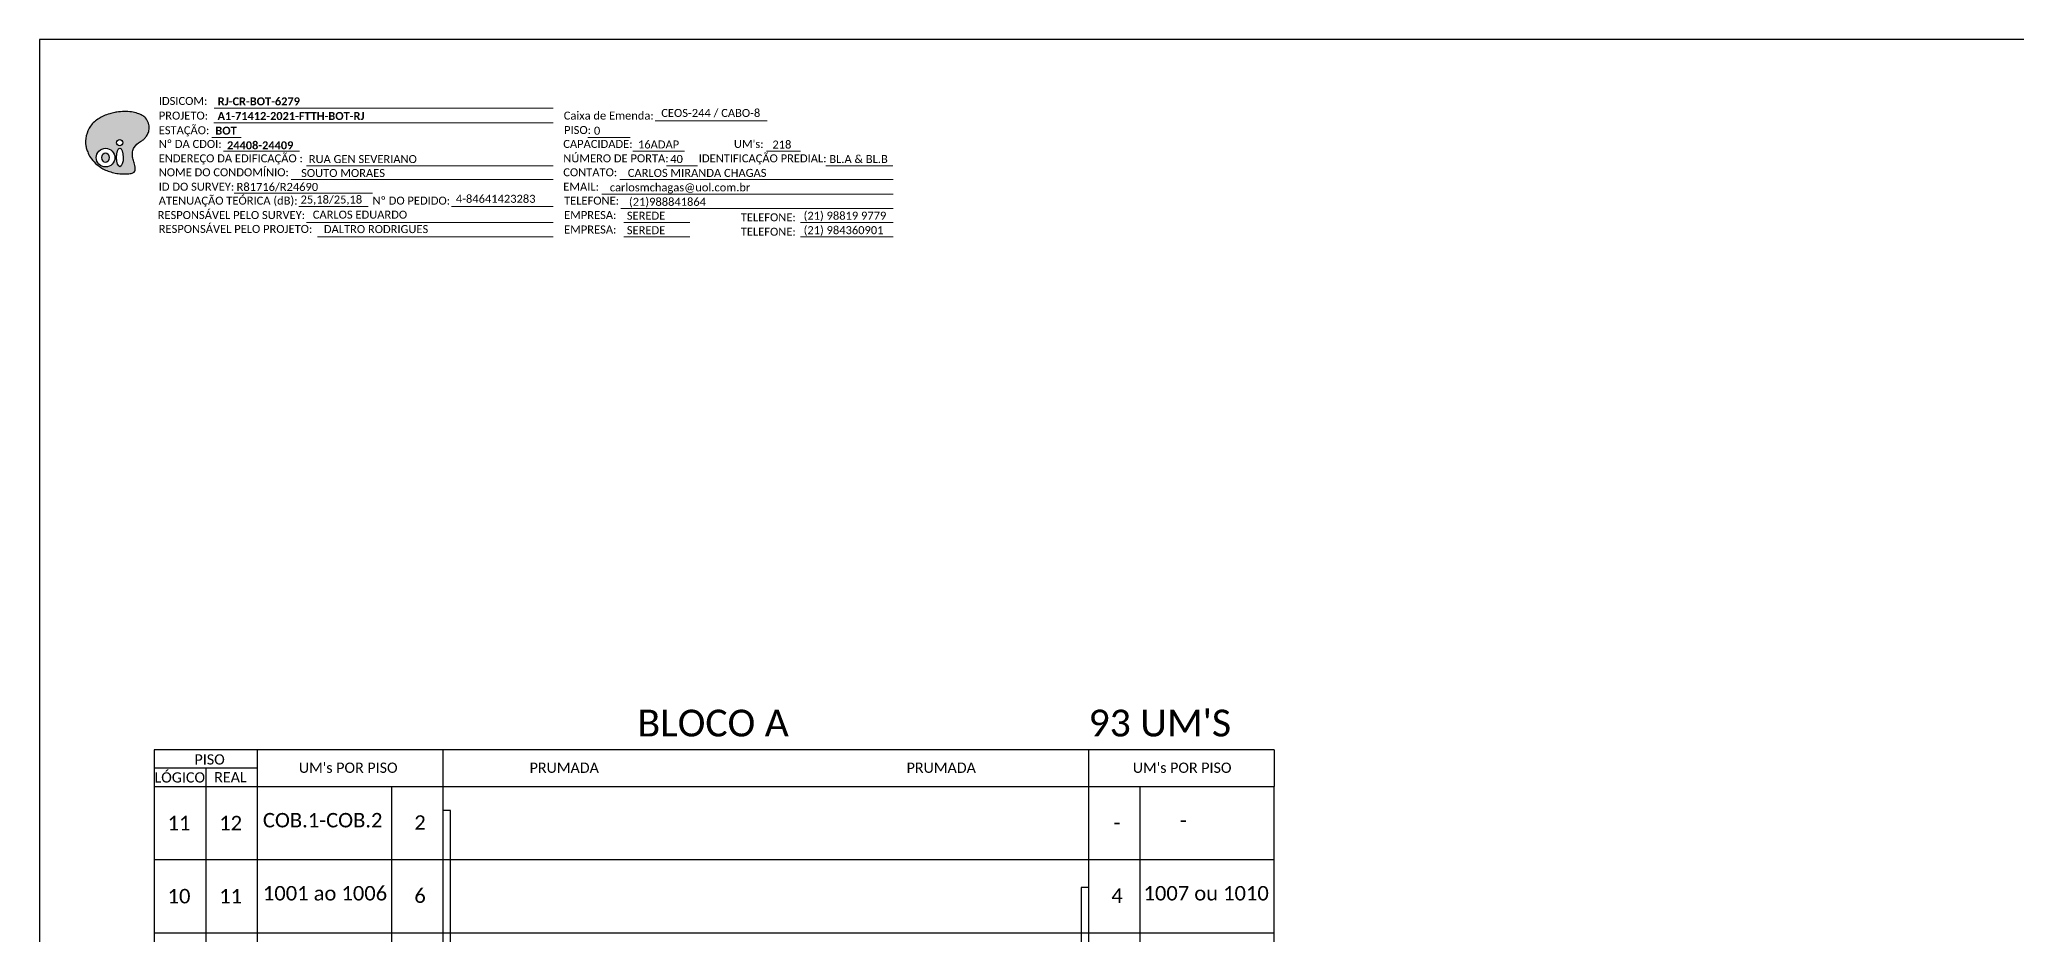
# Model space of a CAD drawing. Header units: millimetres. Extents: x -1286 to 1358, y -500 to 94.
# Drawn here: x 517.4 to 960.4, y -106.3 to 94.2 of the extents above; entities that cross this region are included whole.
import ezdxf
from ezdxf.enums import TextEntityAlignment as Align

# ---------------------------------------------------------------- set-up
doc = ezdxf.new("R2010")
doc.units = ezdxf.units.MM
doc.styles.add('WMF-Calibri0', font='calibri.ttf')
doc.styles.add('WMF-Calibri1', font='calibrib.ttf')

# ---------------------------------------------------------------- blocks, each defined once
blk = doc.blocks.new('OI')
h = blk.add_hatch(color=40)
edge = h.paths.add_edge_path()
edge.add_spline(control_points=[(4.35, -0.67), (3.92, -0.99), (3.26, -1.5), (2.81, -2.59), (2.9, -3.5), (3.06, -4.27), (3.31, -4.85), (3.37, -5.39), (3.4, -5.88), (3.2, -6.4), (2.54, -6.61), (1.65, -6.63), (0.55, -6.67), (-0.56, -6.42), (-1.61, -6.14), (-2.77, -5.61), (-3.92, -4.77), (-4.89, -3.7), (-5.34, -2.65), (-5.6, -1.94), (-5.85, -0.96), (-5.71, 0.47), (-5.1, 2.02), (-4.14, 3.02), (-3.3, 3.61), (-2.37, 4.16), (-1.36, 4.44), (-0.56, 4.7), (0.79, 4.85), (2.24, 4.97), (3.79, 4.57), (4.67, 4.21), (5.44, 3.65), (5.76, 2.99), (6.03, 2.21), (6.01, 1.46), (5.72, 0.64), (5.31, 0.08), (4.88, -0.38), (4.51, -0.55), (4.35, -0.67)], knot_values=[0, 0, 0, 0, 1.60434, 2.417191, 3.427595, 4.282808, 4.776746, 5.304182, 5.888771, 6.258406, 6.858137, 7.79129, 8.986195, 10.124242, 11.187857, 12.242908, 13.953784, 15.414161, 16.515391, 17.349188, 17.675853, 19.552021, 21.515531, 22.568638, 23.63245, 24.621084, 25.782718, 26.745347, 27.142653, 29.870543, 31.004649, 31.921532, 32.709589, 33.801391, 34.042471, 35.192333, 35.971461, 36.628871, 37.254359, 37.836911, 37.836911, 37.836911, 37.836911], degree=3, periodic=0)
h.paths.add_polyline_path([(1.13, -0.87, -1), (-0.04, -0.87, -1)], flags=16)
edge = h.paths.add_edge_path(flags=16)
edge.add_ellipse((0.56, -3.59), major_axis=(-0.02, 1.71), ratio=0.361305, start_angle=0, end_angle=360)
h.paths.add_polyline_path([(-0.36, -3.62, -1), (-3.8, -3.62, -1)], flags=16)
edge = h.paths.add_edge_path(flags=0)
edge.add_ellipse((-2.08, -3.62), major_axis=(0, 0.885), ratio=0.758294, start_angle=0, end_angle=360)
at = {"color": 40}
for centre, radius in [((-2.08, -3.62), 1.72), ((0.54, -0.87), 0.587)]:
    blk.add_circle(centre, radius, dxfattribs=at)
blk.add_ellipse((-2.08, -3.62), major_axis=(0, 0.885), ratio=0.758294, start_param=-3.141592653589792, end_param=3.141592653589792, dxfattribs=at)
blk.add_ellipse((0.56, -3.59), major_axis=(-0.02, 1.71), ratio=0.361305, dxfattribs=at)
at = {"color": 40, "start_tangent": (-0.800898, -0.598801), "end_tangent": (-0.800898, -0.598801)}
blk.add_spline([(4.35, -0.67), (3.2, -1.78), (2.9, -2.54), (2.92, -3.55), (3.12, -4.38), (3.28, -4.85), (3.37, -5.37), (3.35, -5.95), (3.2, -6.29), (2.66, -6.55), (1.73, -6.63), (0.54, -6.62), (-0.58, -6.41), (-1.6, -6.11), (-2.56, -5.67), (-3.95, -4.67), (-4.89, -3.56), (-5.37, -2.56), (-5.64, -1.78), (-5.72, -1.46), (-5.63, 0.42), (-4.84, 2.22), (-4.13, 2.99), (-3.27, 3.62), (-2.4, 4.09), (-1.3, 4.47), (-0.37, 4.72), (0.02, 4.77), (2.75, 4.8), (3.85, 4.53), (4.69, 4.16), (5.31, 3.68), (5.85, 2.73), (5.93, 2.5), (5.94, 1.35), (5.67, 0.62), (5.29, 0.08), (4.84, -0.36), (4.35, -0.67)], degree=3, dxfattribs=at)

msp = doc.modelspace()

# ---------------------------------------------------------------- linework, layer by layer
for p, q in [((1358.43, 94.19), (517.43, 94.19)), ((517.43, 94.19), (517.43, -499.81))]:
    msp.add_line(p, q)
at = {"color": 7, "lineweight": 0}
for points in [[(556.52, 75.52), (632.49, 75.52)], [(556.56, 78.79), (632.54, 78.79)], [(655.35, 76.01), (680.49, 76.01)], [(556.03, 72.24), (562.58, 72.24)], [(640.31, 72.28), (649.79, 72.28)], [(558.69, 69.17), (575.66, 69.17)], [(650.36, 69.17), (661.98, 69.17)], [(680.3, 69.17), (687.97, 69.17)], [(573.85, 62.82), (632.51, 62.82)], [(577.26, 65.93), (632.51, 65.93)], [(647.47, 62.82), (708.7, 62.82)], [(657.94, 65.93), (664.89, 65.93)], [(693.64, 65.93), (708.67, 65.93)], [(561.01, 59.75), (592.05, 59.75)], [(643.44, 59.58), (708.7, 59.58)], [(575.54, 56.79), (591.05, 56.79)], [(577.26, 53.23), (632.51, 53.23)], [(609.77, 56.79), (632.54, 56.79)], [(647.72, 56.34), (708.7, 56.34)], [(648.33, 53.23), (663.13, 53.23)], [(687.93, 53.23), (708.7, 53.23)], [(579.75, 49.99), (632.51, 49.99)], [(648.33, 49.99), (663.13, 49.99)], [(687.93, 49.99), (708.7, 49.99)]]:
    msp.add_lwpolyline(points, dxfattribs=at)
at = {"color": 0}
for points in [[(794.11, -64.94), (543.15, -64.94)], [(566.29, -69.05), (543.15, -69.05)]]:
    msp.add_lwpolyline(points, dxfattribs=at)
for points in [[(543.15, -64.94), (543.15, -73.16)], [(566.29, -73.16), (566.29, -64.94)], [(607.89, -73.16), (607.89, -64.94)], [(752.52, -64.94), (752.52, -73.16)], [(794.11, -64.94), (794.11, -73.16)], [(554.72, -69.05), (554.72, -73.16)], [(543.15, -73.16), (543.15, -330), (794.11, -330), (794.11, -73.16)], [(543.15, -73.16), (794.11, -73.16)], [(543.15, -73.16), (794.11, -73.16)], [(543.15, -73.16), (794.11, -73.16)], [(543.15, -73.16), (794.11, -73.16)], [(543.15, -73.16), (794.11, -73.16)], [(543.15, -73.16), (794.11, -73.16)], [(543.15, -73.16), (794.11, -73.16)], [(543.15, -73.16), (794.11, -73.16)], [(543.15, -73.16), (794.11, -73.16)], [(554.72, -73.16), (554.72, -330)], [(566.29, -330), (566.29, -73.16)], [(596.31, -73.16), (596.31, -330)], [(607.89, -330), (607.89, -73.16)], [(752.52, -73.16), (752.52, -330)], [(764.09, -330), (764.09, -73.16)], [(543.15, -89.53), (794.11, -89.53)], [(543.15, -89.53), (794.11, -89.53)], [(543.15, -105.91), (794.11, -105.91)], [(543.15, -105.91), (794.11, -105.91)]]:
    msp.add_lwpolyline(points)
at = {"color": 3}
for points in [[(607.89, -150.58), (609.54, -150.58), (609.55, -125.63), (611.11, -124.12), (609.55, -122.61), (609.55, -114.73), (611.11, -113.22), (609.55, -111.72), (609.55, -78.53), (607.89, -78.53)], [(752.52, -95.79), (750.86, -95.79), (750.86, -111.39), (749.29, -112.9), (750.86, -114.41), (750.86, -122.29), (749.29, -123.79), (750.86, -125.3), (750.86, -150.42), (752.51, -150.42)]]:
    msp.add_lwpolyline(points, dxfattribs=at)

# ---------------------------------------------------------------- block references
at = {"color": 7, "xscale": 1.213923925163967, "yscale": 1.213923925163967, "zscale": 1.213923925163967, "rotation": 0.1532896023949059}
msp.add_blockref('OI', (534.74, 72.14), dxfattribs=at)

# ---------------------------------------------------------------- texts
at = {"color": 7, "lineweight": 0, "style": 'WMF-Calibri0'}
for s, height, p in [('IDSICOM:', 1.793, (544.16, 79.54)), ('PROJETO:', 1.793, (544.16, 76.26)), ('Caixa de Emenda:', 1.7927, (634.9, 76.26)), ('ESTAÇÃO:', 1.793, (544.14, 72.98)), ('Nº DA CDOI:', 1.7927, (544.14, 69.91)), ('CAPACIDADE:', 1.7927, (634.79, 69.91)), ('PISO:', 1.793, (634.97, 73.03)), ("UM's:", 1.793, (673.03, 69.91)), ('ENDEREÇO DA EDIFICAÇÃO :', 1.7927, (544.14, 66.68)), ('NÚMERO DE PORTA:', 1.7927, (634.79, 66.68)), ('IDENTIFICAÇÃO PREDIAL:', 1.7927, (665.16, 66.68)), ('NOME DO CONDOMÍNIO:', 1.7927, (544.14, 63.56)), ('ID DO SURVEY:', 1.7927, (544.14, 60.33)), ('CONTATO:', 1.793, (634.79, 63.56)), ('EMAIL:', 1.793, (634.79, 60.33)), ('ATENUAÇÃO TEÓRICA (dB):', 1.7927, (544.14, 57.21)), ('Nº DO PEDIDO:', 1.7927, (592.06, 57.21)), ('TELEFONE:', 1.793, (634.97, 57.21)), ('RESPONSÁVEL PELO SURVEY:', 1.7927, (543.9, 53.98)), ('RESPONSÁVEL PELO PROJETO:', 1.7927, (544.14, 50.87)), ('EMPRESA:', 1.793, (634.97, 53.98)), ('TELEFONE:', 1.793, (674.57, 53.47)), ('EMPRESA:', 1.793, (634.97, 50.74)), ('TELEFONE:', 1.793, (674.57, 50.24))]:
    msp.add_text(s, height=height, dxfattribs=at).set_placement(p)
at = {"color": 7}
for s, height, style, p in [('RJ-CR-BOT-6279', 1.7927, 'WMF-Calibri1', (557.36, 79.45)), ('A1-71412-2021-FTTH-BOT-RJ', 1.7927, 'WMF-Calibri1', (557.32, 76.17)), ('CEOS-244 / CABO-8', 1.7927, 'WMF-Calibri0', (656.75, 76.85)), ('BOT', 1.793, 'WMF-Calibri1', (556.82, 72.89)), ('0', 1.79, 'WMF-Calibri0', (641.66, 72.88)), ('16ADAP', 1.793, 'WMF-Calibri0', (651.53, 69.79)), ('218', 1.793, 'WMF-Calibri0', (681.65, 69.77)), ('RUA GEN SEVERIANO', 1.7927, 'WMF-Calibri0', (577.77, 66.52)), ('40', 1.793, 'WMF-Calibri0', (658.76, 66.53)), ('BL.A & BL.B', 1.7927, 'WMF-Calibri0', (694.4, 66.53)), ('R81716/R24690', 1.7927, 'WMF-Calibri0', (561.59, 60.28)), ('SOUTO MORAES ', 1.7927, 'WMF-Calibri0', (576.05, 63.39)), ('carlosmchagas@uol.com.br', 1.7927, 'WMF-Calibri0', (645.21, 60.18)), ('CARLOS MIRANDA CHAGAS', 1.7927, 'WMF-Calibri0', (649.25, 63.42)), ('25,18/25,18', 1.7927, 'WMF-Calibri0', (575.92, 57.45)), ('4-84641423283', 1.7927, 'WMF-Calibri0', (610.72, 57.62)), ('(21)988841864', 1.7927, 'WMF-Calibri0', (649.5, 56.94)), ('CARLOS EDUARDO', 1.7927, 'WMF-Calibri0', (578.66, 54.07)), ('SEREDE', 1.793, 'WMF-Calibri0', (649.03, 53.83)), ('(21) 98819 9779', 1.7927, 'WMF-Calibri0', (688.64, 53.83)), ('DALTRO RODRIGUES', 1.7927, 'WMF-Calibri0', (581.15, 50.83)), ('SEREDE', 1.793, 'WMF-Calibri0', (649.03, 50.59)), ('(21) 984360901', 1.7927, 'WMF-Calibri0', (688.64, 50.59)), ('COB.1-COB.2', 3.24, 'WMF-Calibri0', (567.49, -82.32)), ('-', 3.24, 'WMF-Calibri0', (772.97, -82.32)), ('1001 ao 1006', 3.24, 'WMF-Calibri0', (567.48, -98.69)), ('1007 ou 1010', 3.24, 'WMF-Calibri0', (764.81, -98.69))]:
    msp.add_text(s, height=height, dxfattribs=dict(at, style=style)).set_placement(p)
at = {"color": 7, "style": 'WMF-Calibri1'}
msp.add_text('24408-24409', height=1.7927, dxfattribs=at).set_placement((566.88, 69.6), align=Align.CENTER)
at = {"color": 0, "style": 'WMF-Calibri0'}
for s, height, p in [('BLOCO A', 6, (651.42, -61.94)), ("93 UM'S", 6, (752.48, -61.94)), ('     PISO', 2.3, (548.11, -68.24)), ('  LÓGICO', 2.3, (541.57, -72.27)), ('    REAL', 2.3, (553.33, -72.22)), ("UM's POR PISO", 2.3, (575.54, -70.1)), ('PRUMADA', 2.3, (627.25, -70.1)), ('PRUMADA', 2.3, (711.73, -70.1)), ("UM's POR PISO", 2.3, (762.4, -70.1))]:
    msp.add_text(s, height=height, dxfattribs=at).set_placement(p)
at = {"color": 7, "style": 'WMF-Calibri0', "flags": 4}
for tag, text, p in [('11', 'XX', (548.69, -81.35)), ('12', 'XX', (560.26, -81.35)), ('2', 'XX', (602.69, -81.23)), ('-', '-', (758.89, -81.23)), ('10', 'XX', (548.69, -97.72)), ('11', 'XX', (560.26, -97.72)), ('6', 'XX', (602.69, -97.61)), ('4', 'XX', (758.89, -97.61))]:
    msp.add_attdef(tag, text=text, height=3.24, dxfattribs=at).set_placement(p, align=Align.MIDDLE_CENTER)

doc.saveas('drawing.dxf')
